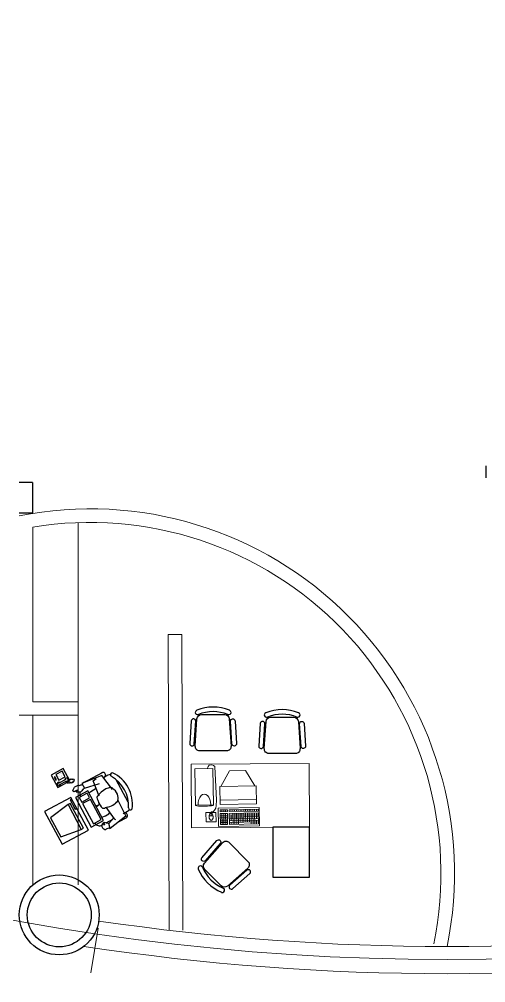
# Model space of a CAD drawing. Header units: millimetres. Extents: x 383 to 523, y 252 to 344.
# Drawn here: x 423.32 to 428.46, y 270.44 to 281.05 of the extents above; entities that cross this region are included whole.
import ezdxf

# ---------------------------------------------------------------- set-up
doc = ezdxf.new("R2010")
doc.units = ezdxf.units.MM
doc.header["$MEASUREMENT"] = 0
doc.linetypes.add('ACAD_ISO02W100', pattern=[15, 12, -3])
doc.linetypes.add('DASHED', pattern=[0.75, 0.5, -0.25])
for name, color, linetype, lineweight in [('CPU', 211, 'Continuous', 5), ('cubierta', 1, 'ACAD_ISO02W100', 15), ('muros', 5, 'Continuous', 30)]:
    doc.layers.add(name, color=color, linetype=linetype, lineweight=lineweight)
doc.layers.add('muebles', color=193, linetype='Continuous')

# ---------------------------------------------------------------- blocks, each defined once
blk = doc.blocks.new('cpu')
at = {"layer": 'CPU'}
for p, q in [((392.12, 179.722), (392.219, 179.892)), ((392.395, 179.892), (392.219, 179.892)), ((392.493, 179.722), (392.395, 179.892)), ((392.776, 179.922), (392.576, 179.922)), ((392.576, 179.922), (392.576, 179.522)), ((392.776, 179.522), (392.776, 179.922)), ((392.105, 179.722), (392.105, 179.522)), ((392.505, 179.722), (392.105, 179.722)), ((392.505, 179.522), (392.505, 179.722)), ((392.105, 179.572), (392.505, 179.572)), ((392.105, 179.522), (392.505, 179.522)), ((392.576, 179.522), (392.776, 179.522)), ((392.074, 179.282), (392.074, 179.482)), ((392.074, 179.282), (392.074, 179.482)), ((392.525, 179.483), (392.075, 179.483)), ((392.086, 179.443), (392.086, 179.463)), ((392.406, 179.463), (392.086, 179.463)), ((392.406, 179.443), (392.086, 179.443)), ((392.406, 179.423), (392.086, 179.423)), ((392.086, 179.302), (392.086, 179.423)), ((392.106, 179.443), (392.106, 179.463)), ((392.106, 179.363), (392.106, 179.423)), ((392.126, 179.443), (392.126, 179.463)), ((392.126, 179.302), (392.126, 179.423)), ((392.146, 179.443), (392.146, 179.463)), ((392.146, 179.302), (392.146, 179.423)), ((392.166, 179.443), (392.166, 179.463)), ((392.166, 179.302), (392.166, 179.423)), ((392.186, 179.443), (392.186, 179.463)), ((392.186, 179.323), (392.186, 179.423)), ((392.206, 179.443), (392.206, 179.463)), ((392.206, 179.323), (392.206, 179.423)), ((392.226, 179.443), (392.226, 179.463)), ((392.226, 179.323), (392.226, 179.423)), ((392.246, 179.443), (392.246, 179.463)), ((392.246, 179.323), (392.246, 179.423)), ((392.266, 179.443), (392.266, 179.463)), ((392.266, 179.323), (392.266, 179.423)), ((392.286, 179.443), (392.286, 179.463)), ((392.286, 179.323), (392.286, 179.423)), ((392.306, 179.443), (392.306, 179.463)), ((392.306, 179.302), (392.306, 179.423)), ((392.326, 179.443), (392.326, 179.463)), ((392.326, 179.302), (392.326, 179.423)), ((392.346, 179.443), (392.346, 179.463)), ((392.346, 179.302), (392.346, 179.423)), ((392.366, 179.443), (392.366, 179.463)), ((392.366, 179.302), (392.366, 179.423)), ((392.386, 179.443), (392.386, 179.463)), ((392.406, 179.443), (392.406, 179.463)), ((392.406, 179.302), (392.406, 179.423)), ((392.506, 179.463), (392.426, 179.463)), ((392.426, 179.443), (392.426, 179.463)), ((392.506, 179.443), (392.426, 179.443)), ((392.506, 179.423), (392.426, 179.423)), ((392.426, 179.302), (392.426, 179.423)), ((392.446, 179.443), (392.446, 179.463)), ((392.446, 179.302), (392.446, 179.423)), ((392.466, 179.443), (392.466, 179.463)), ((392.466, 179.302), (392.466, 179.423)), ((392.486, 179.443), (392.486, 179.463)), ((392.486, 179.302), (392.486, 179.423)), ((392.506, 179.443), (392.506, 179.463)), ((392.506, 179.302), (392.506, 179.423)), ((392.526, 179.282), (392.526, 179.482)), ((392.606, 179.401), (392.606, 179.429)), ((392.406, 179.403), (392.086, 179.403)), ((392.406, 179.383), (392.086, 179.383)), ((392.406, 179.363), (392.086, 179.363)), ((392.406, 179.343), (392.086, 179.343)), ((392.406, 179.323), (392.086, 179.323)), ((392.106, 179.302), (392.106, 179.343)), ((392.386, 179.343), (392.386, 179.403)), ((392.386, 179.302), (392.386, 179.323)), ((392.506, 179.403), (392.426, 179.403)), ((392.506, 179.383), (392.426, 179.383)), ((392.506, 179.363), (392.426, 179.363)), ((392.506, 179.343), (392.426, 179.343)), ((392.506, 179.323), (392.426, 179.323)), ((392.584, 179.401), (392.628, 179.401)), ((392.076, 179.282), (392.526, 179.282)), ((392.086, 179.302), (392.406, 179.302)), ((392.426, 179.302), (392.506, 179.302))]:
    blk.add_line(p, q, dxfattribs=at)
blk.add_lwpolyline([(392.612, 179.428), (392.606, 179.444), (392.583, 179.444), (392.567, 179.46), (392.554, 179.483), (392.55, 179.512), (392.544, 179.571), (392.554, 179.941), (392.57, 179.954), (392.589, 179.961), (392.616, 179.958), (392.629, 179.945), (392.632, 179.935), (392.635, 179.922)], dxfattribs=at)
blk.add_lwpolyline([(392.552, 179.436), (392.662, 179.436), (392.662, 179.334), (392.552, 179.334)], close=True, dxfattribs=at)
for centre, major_axis, ratio, start_param, end_param in [((392.678, 179.523), (0, -0.117), 0.599901, 1.562782, 4.720403), ((392.676, 179.522), (-0.0998, 0), 0.159626, 6.198708, 9.407133)]:
    blk.add_ellipse(centre, major_axis=major_axis, ratio=ratio, start_param=start_param, end_param=end_param, dxfattribs=at)
blk.add_ellipse((392.606, 179.39), major_axis=(0, 0.0398), ratio=0.562143, dxfattribs=at)
blk = doc.blocks.new('RECTANG')
for p, q in [((1, 1), (0, 1)), ((0, 1), (0, 0)), ((1, 0), (1, 1)), ((0, 0), (1, 0))]:
    blk.add_line(p, q)

msp = doc.modelspace()

# ---------------------------------------------------------------- linework, layer by layer
at = {"layer": 'cubierta', "linetype": 'ACAD_ISO02W100', "lineweight": 18, "ltscale": 0.2}
msp.add_arc((428.383, 297.242), 32.252, 181.8805, 44.9344, dxfattribs=at)
at = {"layer": 'muebles'}
for p, q in [((428.457, 276.136), (428.457, 276.003)), ((423.465, 275.954), (423.319, 275.954)), ((423.465, 275.954), (423.465, 275.62)), ((423.319, 275.62), (423.465, 275.62)), ((425.258, 273.421), (425.258, 273.421)), ((425.651, 273.421), (425.651, 273.421)), ((426.018, 273.393), (426.018, 273.393)), ((426.411, 273.393), (426.411, 273.393)), ((423.803, 272.803), (423.669, 272.731)), ((423.877, 272.668), (423.803, 272.803)), ((423.669, 272.731), (423.743, 272.595)), ((423.71, 272.71), (423.702, 272.706)), ((423.702, 272.706), (423.721, 272.673)), ((423.728, 272.677), (423.71, 272.71)), ((423.792, 272.775), (423.72, 272.736)), ((423.72, 272.736), (423.753, 272.674)), ((423.721, 272.673), (423.728, 272.677)), ((423.741, 272.727), (423.741, 272.727)), ((423.749, 272.712), (423.749, 272.712)), ((423.751, 272.641), (423.834, 272.686)), ((423.753, 272.674), (423.826, 272.713)), ((423.757, 272.735), (423.757, 272.735)), ((423.758, 272.696), (423.758, 272.696)), ((423.765, 272.72), (423.765, 272.72)), ((423.772, 272.744), (423.772, 272.744)), ((423.773, 272.704), (423.773, 272.704)), ((423.78, 272.728), (423.78, 272.728)), ((423.788, 272.752), (423.788, 272.752)), ((423.789, 272.713), (423.789, 272.713)), ((423.826, 272.713), (423.792, 272.775)), ((423.796, 272.737), (423.796, 272.737)), ((423.804, 272.721), (423.804, 272.721)), ((423.858, 272.68), (423.88, 272.685)), ((423.881, 272.69), (423.89, 272.681)), ((423.89, 272.69), (423.898, 272.682)), ((423.898, 272.69), (423.907, 272.682)), ((423.907, 272.69), (423.915, 272.682)), ((423.919, 272.686), (423.928, 272.678)), ((423.919, 272.676), (423.927, 272.668)), ((424.023, 272.645), (424.234, 272.759)), ((424.296, 272.728), (424.246, 272.701)), ((424.519, 272.434), (424.387, 272.68)), ((423.743, 272.595), (423.877, 272.668)), ((423.76, 272.625), (423.843, 272.669)), ((423.847, 272.65), (423.856, 272.642)), ((423.856, 272.65), (423.864, 272.642)), ((423.864, 272.65), (423.873, 272.642)), ((423.873, 272.651), (423.881, 272.643)), ((423.881, 272.651), (423.89, 272.643)), ((423.889, 272.651), (423.898, 272.643)), ((423.896, 272.655), (423.905, 272.647)), ((423.903, 272.658), (423.911, 272.65)), ((423.909, 272.662), (423.918, 272.654)), ((423.914, 272.669), (423.923, 272.661)), ((423.897, 272.467), (423.88, 272.458)), ((423.856, 272.406), (423.662, 272.261)), ((423.88, 272.419), (423.856, 272.406)), ((423.856, 272.406), (424.002, 272.133)), ((423.88, 272.458), (423.935, 272.355)), ((424.026, 272.146), (423.88, 272.419)), ((423.935, 272.355), (423.952, 272.365)), ((423.662, 272.261), (423.775, 272.051)), ((424.419, 272.218), (424.502, 272.263)), ((424.476, 272.313), (424.511, 272.332)), ((424.002, 272.133), (424.026, 272.146)), ((424.246, 272.189), (424.257, 272.194)), ((424.276, 272.205), (424.349, 272.244)), ((423.775, 272.051), (424.002, 272.133)), ((425.295, 271.723), (425.295, 271.723)), ((426.112, 271.607), (426.516, 271.607)), ((425.573, 271.445), (425.573, 271.445))]:
    msp.add_line(p, q, dxfattribs=at)
for points in [[(425.221, 273.051), (425.221, 273.051, 0.414214), (425.247, 273.074), (425.263, 273.323, 0.414214), (425.24, 273.35), (425.24, 273.35, 0.414214), (425.213, 273.327), (425.197, 273.077, 0.414214)], [(425.601, 272.996), (425.307, 272.996, -0.432616), (425.258, 273.049), (425.276, 273.349, -0.396047), (425.326, 273.396), (425.582, 273.396, -0.396047), (425.632, 273.349), (425.651, 273.049, -0.432616)], [(425.688, 273.05), (425.688, 273.05, -0.414214), (425.661, 273.074), (425.646, 273.323, -0.414214), (425.669, 273.35), (425.669, 273.35, -0.414214), (425.695, 273.326), (425.711, 273.077, -0.414214)], [(425.981, 273.023), (425.981, 273.023, 0.414214), (426.008, 273.046), (426.024, 273.296, 0.414214), (426, 273.322), (426, 273.322, 0.414214), (425.974, 273.299), (425.958, 273.049, 0.414214)], [(426.361, 272.968), (426.068, 272.969, -0.432616), (426.018, 273.022), (426.037, 273.322, -0.396047), (426.087, 273.368), (426.343, 273.368, -0.396047), (426.393, 273.322), (426.411, 273.022, -0.432616)], [(426.448, 273.023), (426.448, 273.023, -0.414214), (426.422, 273.046), (426.406, 273.296, -0.414214), (426.429, 273.322), (426.429, 273.322, -0.414214), (426.456, 273.299), (426.472, 273.049, -0.414214)], [(425.531, 272.011), (425.531, 272.011, -0.414214), (425.533, 271.976), (425.368, 271.788, -0.414214), (425.333, 271.786), (425.333, 271.786, -0.414214), (425.33, 271.821), (425.496, 272.009, -0.414214)], [(425.631, 271.988), (425.838, 271.78, -0.432616), (425.836, 271.707), (425.611, 271.509, -0.396047), (425.542, 271.511), (425.361, 271.692, -0.396047), (425.359, 271.76), (425.558, 271.986, -0.432616)], [(425.861, 271.68), (425.861, 271.68, 0.414214), (425.826, 271.683), (425.638, 271.517, 0.414214), (425.636, 271.482), (425.636, 271.482, 0.414214), (425.671, 271.48), (425.859, 271.645, 0.414214)]]:
    msp.add_lwpolyline(points, format="xyb", close=True, dxfattribs=at)
at = {"layer": 'muebles', "lineweight": 0}
msp.add_lwpolyline([(425.212, 272.851), (425.215, 272.151), (426.515, 272.158), (426.512, 272.858)], close=True, dxfattribs=at)
at = {"layer": 'muebles'}
for points in [[(424.344, 272.572), (424.228, 272.725), (424.007, 272.637), (424.037, 272.588), (424.204, 272.638)], [(424.199, 272.497), (424.132, 272.669), (424.166, 272.693)], [(424.028, 272.584), (424.009, 272.558), (423.993, 272.542), (423.972, 272.543), (423.946, 272.542), (423.955, 272.561), (423.967, 272.564), (423.967, 272.568), (423.942, 272.557), (423.927, 272.549), (423.918, 272.545), (423.909, 272.558), (423.913, 272.568), (423.917, 272.576), (423.926, 272.598), (423.931, 272.601), (423.946, 272.61), (423.959, 272.617), (423.972, 272.618), (423.982, 272.617), (423.988, 272.62), (423.996, 272.623), (424.005, 272.625), (424.013, 272.628)], [(424.166, 272.583), (424.108, 272.547), (424.086, 272.532)], [(424.401, 272.437), (424.409, 272.469), (424.408, 272.482), (424.406, 272.503), (424.402, 272.519), (424.379, 272.556), (424.362, 272.57), (424.349, 272.582), (424.341, 272.59), (424.332, 272.592), (424.319, 272.593), (424.309, 272.592), (424.271, 272.58), (424.245, 272.562), (424.221, 272.542), (424.175, 272.494), (424.173, 272.484), (424.178, 272.468), (424.185, 272.455), (424.187, 272.444), (424.195, 272.43), (424.199, 272.414), (424.209, 272.399), (424.222, 272.381), (424.235, 272.368), (424.256, 272.366), (424.269, 272.372), (424.286, 272.378), (424.298, 272.382)], [(424.401, 272.461), (424.494, 272.277), (424.321, 272.141), (424.306, 272.198), (424.362, 272.258)], [(424.162, 272.393), (424.204, 272.407), (424.195, 272.43), (424.204, 272.407), (424.168, 272.381)], [(424.274, 272.376), (424.363, 272.25), (424.379, 272.241)], [(424.23, 272.267), (424.27, 272.283), (424.306, 272.303), (424.315, 272.317)], [(424.306, 272.198), (424.284, 272.202), (424.259, 272.21), (424.243, 272.2), (424.246, 272.188), (424.262, 272.186), (424.247, 272.21), (424.229, 272.181), (424.227, 272.171), (424.23, 272.165), (424.237, 272.151), (424.242, 272.143), (424.251, 272.137), (424.26, 272.132), (424.267, 272.131), (424.273, 272.133), (424.279, 272.138), (424.288, 272.144), (424.308, 272.149), (424.321, 272.143)], [(426.516, 271.607), (426.515, 272.158), (426.112, 272.158), (426.112, 271.607)]]:
    msp.add_lwpolyline(points, dxfattribs=at)
for centre, radius, start, end in [((425.283, 273.421), 0.025, 111.9887, 179.9847), ((425.283, 273.421), 0.025, 179.9847, 291.9887), ((425.454, 272.996), 0.483, 67.9807, 111.9887), ((425.454, 272.996), 0.433, 67.9807, 111.9887), ((425.626, 273.421), 0.025, 247.9807, 359.9847), ((425.626, 273.421), 0.025, 359.9847, 67.9807), ((426.043, 273.393), 0.025, 111.9887, 179.9847), ((426.215, 272.968), 0.483, 67.9807, 111.9887), ((426.386, 273.393), 0.025, 359.9847, 67.9807), ((426.043, 273.393), 0.025, 179.9847, 291.9887), ((426.215, 272.968), 0.433, 67.9807, 111.9887), ((426.386, 273.393), 0.025, 247.9807, 359.9847), ((423.839, 272.677), 0.0197, 236.8917, 179.9088), ((424.24, 272.731), 0.0293, 282.1401, 134.6605), ((424.323, 272.679), 0.0563, 90.8158, 118.4003), ((424.343, 272.735), 0.0206, 81.7102, 240.4277), ((424.153, 272.394), 0.369, 355.976, 60.8245), ((424.189, 272.414), 0.376, 351.5304, 65.2702), ((423.756, 272.633), 0.0197, 56.8917, 359.9088), ((424.044, 272.625), 0.0293, 102.1401, 143.2705), ((424.042, 272.527), 0.0563, 163.7577, 208.4003), ((424.542, 272.367), 0.0206, 176.3728, 335.0903), ((424.482, 272.284), 0.0293, 282.1401, 134.6605), ((424.484, 272.381), 0.0563, 298.4003, 325.9847), ((424.203, 272.229), 0.0563, 208.4003, 298.4003), ((424.286, 272.178), 0.0293, 155.1087, 163.0373), ((424.286, 272.178), 0.0293, 102.1401, 112.4789), ((425.313, 271.705), 0.025, 134.9847, 202.9807), ((425.313, 271.705), 0.025, 22.9807, 134.9847), ((425.735, 271.884), 0.483, 202.9807, 246.9887), ((425.735, 271.884), 0.433, 202.9807, 246.9887), ((425.556, 271.462), 0.025, 246.9887, 314.9847), ((425.556, 271.462), 0.025, 314.9847, 66.9887)]:
    msp.add_arc(centre, radius, start, end, dxfattribs=at)
msp.add_ellipse((424.304, 272.484), major_axis=(0.117, 0.07), ratio=0.706298, start_param=4.156135, end_param=5.202911, dxfattribs=at)
at = {"layer": 'muros', "lineweight": 18}
for p, q in [((423.469, 273.539), (423.469, 275.461)), ((423.969, 271.522), (423.969, 275.511)), ((424.969, 271.021), (424.959, 274.279)), ((425.109, 274.279), (424.959, 274.279)), ((425.119, 271.022), (425.109, 274.279)), ((423.469, 273.539), (423.969, 273.539)), ((423.319, 273.389), (423.969, 273.389)), ((423.469, 271.522), (423.469, 273.389))]:
    msp.add_line(p, q, dxfattribs=at)
at = {"layer": 'muros', "linetype": 'DASHED', "lineweight": 13}
msp.add_line((424.188, 271.045), (423.254, 265.352), dxfattribs=at)
at = {"layer": 'muros'}
for radius in [0.44, 0.352]:
    msp.add_circle((423.759, 271.191), radius, dxfattribs=at)
at = {"layer": 'muros', "lineweight": 18}
for centre, radius, start, end in [((428.031, 297.243), 26.544, 180, 0.0035), ((424.099, 271.649), 4.014, 348.4096, 101.2159), ((424.099, 271.649), 3.864, 348.4096, 99.3947), ((428.031, 297.243), 26.4, 261.6415, 278.3585), ((428.031, 297.243), 26.7, 261.3812, 278.6188)]:
    msp.add_arc(centre, radius, start, end, dxfattribs=at)

# ---------------------------------------------------------------- block references
at = {"layer": 'muebles', "lineweight": 0, "xscale": -1, "rotation": 1.012291828005468}
msp.add_blockref('cpu', (821.146, 99.846), dxfattribs=at)
at = {"layer": 'muebles'}
for p, xscale, yscale, zscale, rotation in [((424.081, 272.125), 0.4077000688472625, 0.3300429128762686, 0.4077000688471437, 118.2408000552237), ((424.248, 272.232), 0.368871490861704, 0.155314311941757, 0.3688714908617015, 118.2408000552262), ((424.093, 272.479), 0.05824286697809516, 0.09707144496359496, 0.05824286697816339, 118.2408000551689), ((424.221, 272.24), 0.252385756905306, 0.09707144496359496, 0.2523857569053747, 118.2408000552194)]:
    msp.add_blockref('RECTANG', p, dxfattribs=dict(at, xscale=xscale, yscale=yscale, zscale=zscale, rotation=rotation))

doc.saveas('drawing.dxf')
